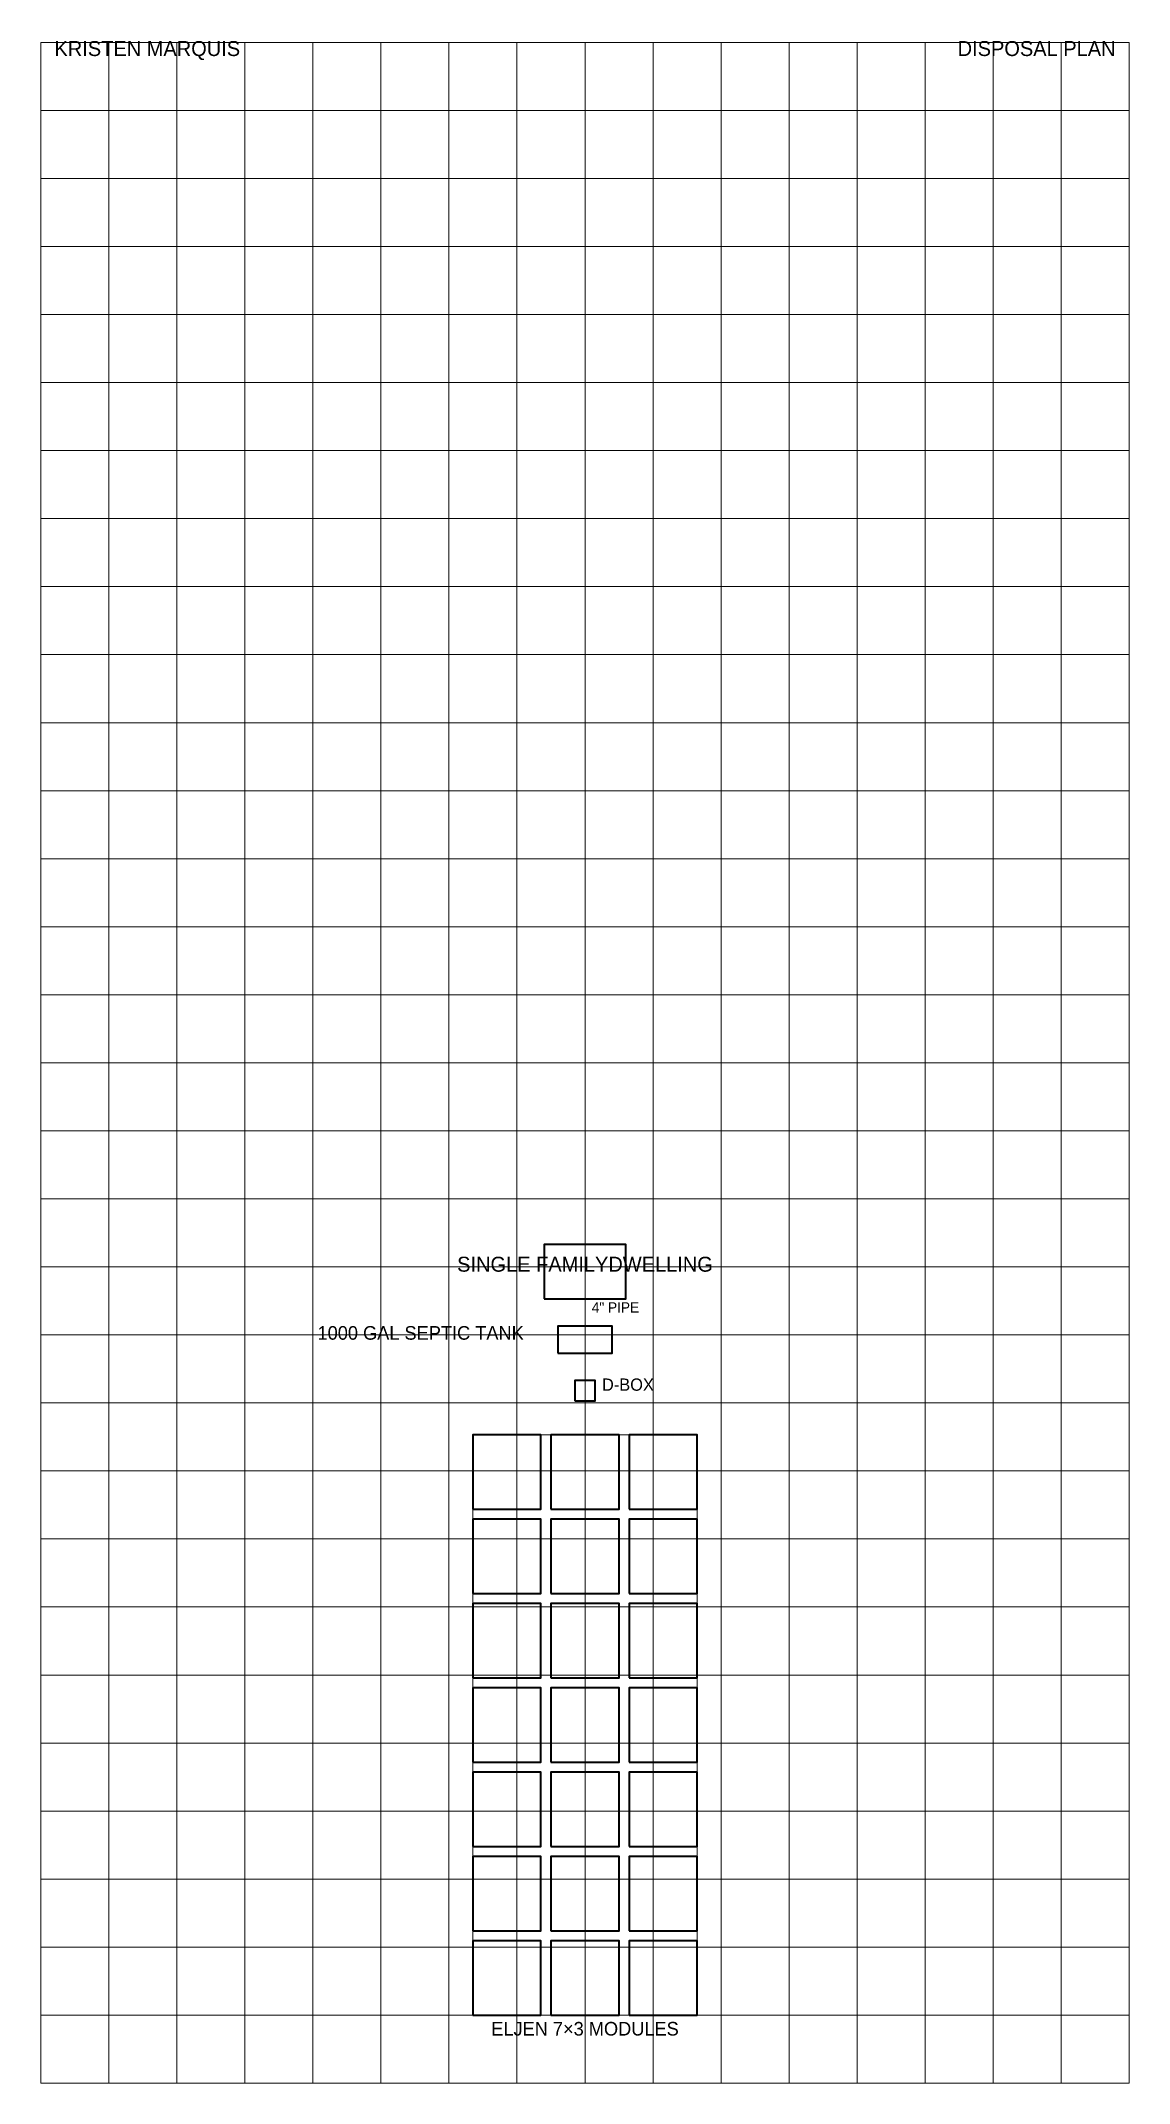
# Model space of a CAD drawing. Header units: feet. Extents: x 0.5 to 16.5, y 0.5 to 30.5.
import ezdxf
from ezdxf.enums import TextEntityAlignment as Align

# ---------------------------------------------------------------- set-up
doc = ezdxf.new("R2010")
doc.units = ezdxf.units.FT
for name, color, linetype, lineweight in [('DIMENSION', 3, 'Continuous', 20), ('GRID', 8, 'Continuous', 15), ('HATCH', 8, 'Continuous', 15), ('STRUCTURE', 4, 'Continuous', 35), ('TEXT', 7, 'Continuous', 25)]:
    doc.layers.add(name, color=color, linetype=linetype, lineweight=lineweight)

msp = doc.modelspace()

# ---------------------------------------------------------------- linework, layer by layer
at = {"layer": 'DIMENSION'}
for p, q in [((8.5, 12.029), (8.5, 11.629)), ((8.5, 11.629), (8.5, 10.829))]:
    msp.add_line(p, q, dxfattribs=at)
at = {"layer": 'GRID'}
for p, q in [((0.5, 0.5), (0.5, 30.5)), ((0.5, 30.5), (16.5, 30.5)), ((1.5, 0.5), (1.5, 30.5)), ((2.5, 0.5), (2.5, 30.5)), ((3.5, 0.5), (3.5, 30.5)), ((4.5, 0.5), (4.5, 30.5)), ((5.5, 0.5), (5.5, 30.5)), ((6.5, 0.5), (6.5, 30.5)), ((7.5, 0.5), (7.5, 30.5)), ((8.5, 0.5), (8.5, 30.5)), ((9.5, 0.5), (9.5, 30.5)), ((10.5, 0.5), (10.5, 30.5)), ((11.5, 0.5), (11.5, 30.5)), ((12.5, 0.5), (12.5, 30.5)), ((13.5, 0.5), (13.5, 30.5)), ((14.5, 0.5), (14.5, 30.5)), ((15.5, 0.5), (15.5, 30.5)), ((16.5, 0.5), (16.5, 30.5)), ((0.5, 29.5), (16.5, 29.5)), ((0.5, 28.5), (16.5, 28.5)), ((0.5, 27.5), (16.5, 27.5)), ((0.5, 26.5), (16.5, 26.5)), ((0.5, 25.5), (16.5, 25.5)), ((0.5, 24.5), (16.5, 24.5)), ((0.5, 23.5), (16.5, 23.5)), ((0.5, 22.5), (16.5, 22.5)), ((0.5, 21.5), (16.5, 21.5)), ((0.5, 20.5), (16.5, 20.5)), ((0.5, 19.5), (16.5, 19.5)), ((0.5, 18.5), (16.5, 18.5)), ((0.5, 17.5), (16.5, 17.5)), ((0.5, 16.5), (16.5, 16.5)), ((0.5, 15.5), (16.5, 15.5)), ((0.5, 14.5), (16.5, 14.5)), ((0.5, 13.5), (16.5, 13.5)), ((0.5, 12.5), (16.5, 12.5)), ((0.5, 11.5), (16.5, 11.5)), ((0.5, 10.5), (16.5, 10.5)), ((0.5, 9.5), (16.5, 9.5)), ((0.5, 8.5), (16.5, 8.5)), ((0.5, 7.5), (16.5, 7.5)), ((0.5, 6.5), (16.5, 6.5)), ((0.5, 5.5), (16.5, 5.5)), ((0.5, 4.5), (16.5, 4.5)), ((0.5, 3.5), (16.5, 3.5)), ((0.5, 2.5), (16.5, 2.5)), ((0.5, 1.5), (16.5, 1.5)), ((0.5, 0.5), (16.5, 0.5))]:
    msp.add_line(p, q, dxfattribs=at)
at = {"layer": 'HATCH'}
msp.add_lwpolyline([(6.85, 1.5), (10.15, 1.5), (10.15, 10.029), (6.85, 10.029), (6.85, 1.5)], close=True, dxfattribs=at)
at = {"layer": 'STRUCTURE'}
for points in [[(7.9, 12.029), (9.1, 12.029), (9.1, 12.829), (7.9, 12.829), (7.9, 12.029)], [(8.1, 11.229), (8.9, 11.229), (8.9, 11.629), (8.1, 11.629), (8.1, 11.229)], [(8.35, 10.529), (8.65, 10.529), (8.65, 10.829), (8.35, 10.829), (8.35, 10.529)], [(6.85, 8.94), (7.85, 8.94), (7.85, 10.029), (6.85, 10.029), (6.85, 8.94)], [(8, 8.94), (9, 8.94), (9, 10.029), (8, 10.029), (8, 8.94)], [(9.15, 8.94), (10.15, 8.94), (10.15, 10.029), (9.15, 10.029), (9.15, 8.94)], [(6.85, 7.7), (7.85, 7.7), (7.85, 8.79), (6.85, 8.79), (6.85, 7.7)], [(8, 7.7), (9, 7.7), (9, 8.79), (8, 8.79), (8, 7.7)], [(9.15, 7.7), (10.15, 7.7), (10.15, 8.79), (9.15, 8.79), (9.15, 7.7)], [(6.85, 6.46), (7.85, 6.46), (7.85, 7.55), (6.85, 7.55), (6.85, 6.46)], [(8, 6.46), (9, 6.46), (9, 7.55), (8, 7.55), (8, 6.46)], [(9.15, 6.46), (10.15, 6.46), (10.15, 7.55), (9.15, 7.55), (9.15, 6.46)], [(6.85, 5.22), (7.85, 5.22), (7.85, 6.31), (6.85, 6.31), (6.85, 5.22)], [(8, 5.22), (9, 5.22), (9, 6.31), (8, 6.31), (8, 5.22)], [(9.15, 5.22), (10.15, 5.22), (10.15, 6.31), (9.15, 6.31), (9.15, 5.22)], [(6.85, 3.98), (7.85, 3.98), (7.85, 5.07), (6.85, 5.07), (6.85, 3.98)], [(8, 3.98), (9, 3.98), (9, 5.07), (8, 5.07), (8, 3.98)], [(9.15, 3.98), (10.15, 3.98), (10.15, 5.07), (9.15, 5.07), (9.15, 3.98)], [(6.85, 2.74), (7.85, 2.74), (7.85, 3.83), (6.85, 3.83), (6.85, 2.74)], [(8, 2.74), (9, 2.74), (9, 3.83), (8, 3.83), (8, 2.74)], [(9.15, 2.74), (10.15, 2.74), (10.15, 3.83), (9.15, 3.83), (9.15, 2.74)], [(6.85, 1.5), (7.85, 1.5), (7.85, 2.59), (6.85, 2.59), (6.85, 1.5)], [(8, 1.5), (9, 1.5), (9, 2.59), (8, 2.59), (8, 1.5)], [(9.15, 1.5), (10.15, 1.5), (10.15, 2.59), (9.15, 2.59), (9.15, 1.5)]]:
    msp.add_lwpolyline(points, close=True, dxfattribs=at)

# ---------------------------------------------------------------- texts
at = {"layer": 'DIMENSION'}
msp.add_text('4" PIPE', height=0.15, dxfattribs=at).set_placement((8.6, 11.829))
at = {"layer": 'TEXT'}
for s, height, p in [('KRISTEN MARQUIS', 0.22, (0.7, 30.3)), ('D-BOX', 0.18, (8.75, 10.679))]:
    msp.add_text(s, height=height, dxfattribs=at).set_placement(p)
for s, height, p in [('DISPOSAL PLAN', 0.22, (16.3, 30.3)), ('1000 GAL SEPTIC TANK', 0.2, (7.6, 11.429))]:
    msp.add_text(s, height=height, dxfattribs=at).set_placement(p, align=Align.RIGHT)
for s, height, p in [('SINGLE FAMILYDWELLING', 0.22, (8.5, 12.429)), ('ELJEN 7×3 MODULES', 0.2, (8.5, 1.2))]:
    msp.add_text(s, height=height, dxfattribs=at).set_placement(p, align=Align.CENTER)

doc.saveas('drawing.dxf')
